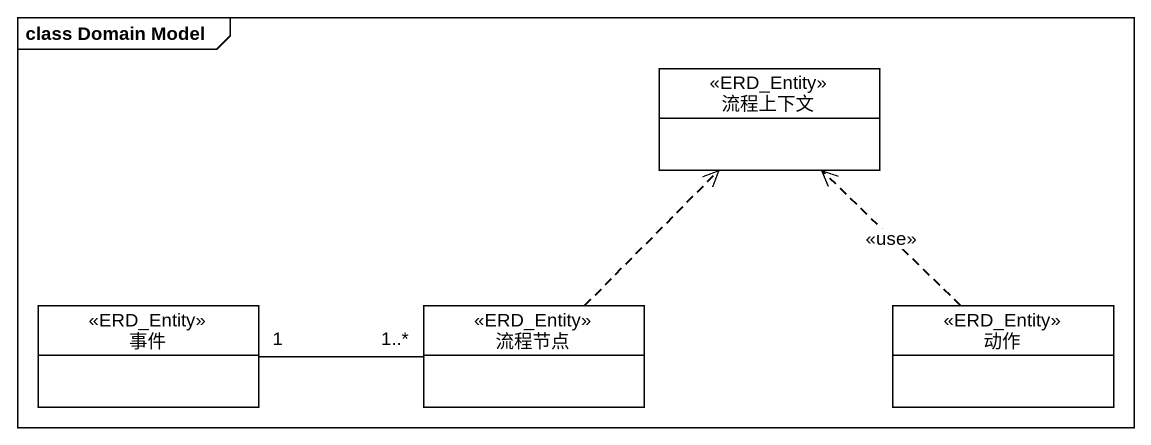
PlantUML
@startuml
mainframe class Domain Model
hide circle
hide empty members
class 流程上下文 <<ERD_Entity>>
class 事件 <<ERD_Entity>>
class 流程节点 <<ERD_Entity>>
class 动作 <<ERD_Entity>>
事件 "1" -right- "1..*" 流程节点
流程节点 .up.> 流程上下文
动作 .up.> 流程上下文 : <<use>>
@enduml
